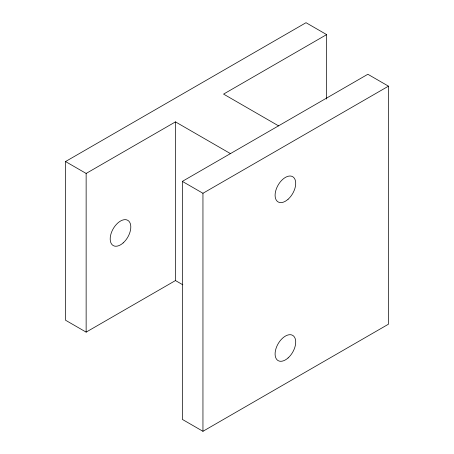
<?xml version="1.0" encoding="UTF-8"?>
<svg xmlns="http://www.w3.org/2000/svg" width="454" height="454" viewBox="0 0 454 454"><rect width="100%" height="100%" fill="white"/><g stroke="black" fill="none" stroke-linecap="round" stroke-linejoin="round"><path stroke-width="0.68" d="M182.814 284.8L175.465 280.555L86.141 332.124L65.529 320.223L65.529 161.545L306.019 22.7L326.63 34.6L326.63 99.063M65.529 161.545L86.141 173.445L175.465 121.876L230.57 153.69M326.63 34.6L223.567 94.103L278.671 125.917M182.338 181.379L367.859 74.269L388.471 86.169L388.471 324.19L202.949 431.3L182.338 419.4L182.338 181.379L202.949 193.279L388.471 86.169M202.949 193.279L202.949 431.3M175.465 121.876L175.465 280.555M86.141 173.445L86.141 332.124M288.074 199.266A14.573 8.416 -60 0 0 292.694 176.691A14.573 8.416 -60 0 0 275.447 191.98A14.573 8.416 -60 0 0 288.074 199.266M288.074 357.951A14.573 8.416 -60 0 0 292.694 335.37A14.573 8.416 -60 0 0 275.447 350.658A14.573 8.416 -60 0 0 288.074 357.951M123.165 242.907A14.573 8.416 -60 0 0 127.784 220.326A14.573 8.416 -60 0 0 110.543 235.62A14.573 8.416 -60 0 0 123.165 242.907"/></g></svg>
